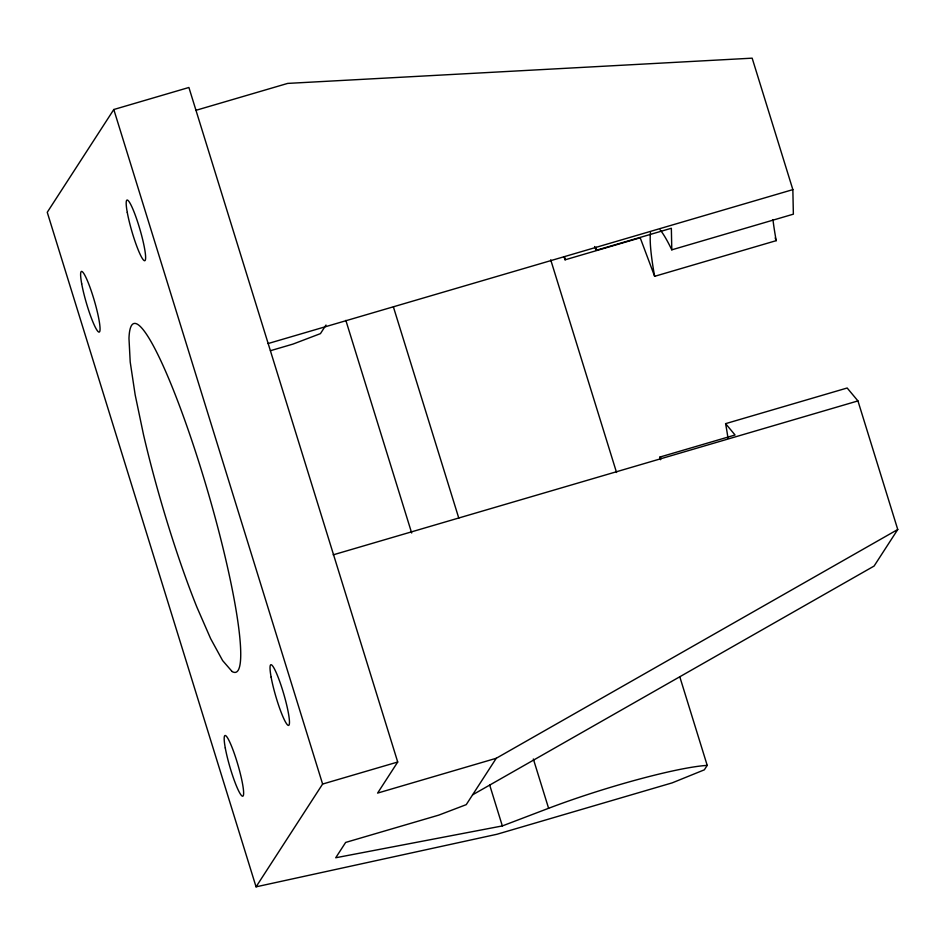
<?xml version="1.0" encoding="UTF-8"?>
<svg xmlns="http://www.w3.org/2000/svg" width="945" height="945" viewBox="0 0 945 945"><rect width="100%" height="100%" fill="white"/><g stroke="black" fill="none" stroke-linecap="round" stroke-linejoin="round"><path stroke-width="1.42" d="M727.993 438.161A129.477 17.022 73.7 0 0 725.595 423.655L847.169 388.005L857.942 400.916L897.75 529.507L496.255 758.28L377.598 793.091L397.715 762.024L188.905 87.483L113.802 109.514L47.25 212.294L256.06 886.835L496.94 834.27L672.202 782.862L704.332 769.832L707.214 765.391L679.75 676.667M325.99 325.045L320.438 333.632L292.997 344.086L270.412 350.713M256.06 886.835L322.611 784.055L397.715 762.024M496.255 758.28L466.239 804.644L438.799 815.11L345.646 842.432L335.723 857.765L502.338 825.93L548.608 808.294A116.448 12.982 -17.2 0 1 707.214 765.391M897.75 529.507L874.09 566.055L472.594 794.828M195.851 110.341L287.67 83.408L752.161 58.165L792.855 189.626L793.363 214.172L671.789 249.834A129.477 17.022 73.7 0 0 660.094 229.848M268.073 343.555L792.855 189.626M594.606 246.515L596.248 250.295L671.352 228.265L671.789 249.834M564.106 257.158L565.098 259.816L640.202 237.786L654.637 276.318L776.211 240.656A129.477 17.022 73.7 0 1 772.951 219.665M660.531 459.719L659.964 457.037L735.068 435.007L725.595 423.655M333.16 554.845L857.942 400.916M659.964 457.037L661.276 458.608M775.183 237.916L776.211 240.656M550.711 259.828L616.542 472.476M393.415 306.96L458.809 518.191M533.346 759L548.608 808.294M345.846 320.367L411.677 533.015M489.699 785.082L502.338 825.93M113.802 109.514L322.611 784.055M564.685 257.064L565.098 259.816M596.189 247.318L596.248 250.295M654.637 276.318A129.477 17.022 73.7 0 1 650.479 232.706M232.068 671.482L222.642 660.602L210.64 638.643L196.879 607.115A181.582 23.861 73.7 0 1 143.522 434.735L135.17 394.856L130.209 362.018L128.981 338.464A181.582 23.861 73.7 0 1 201.935 471.909A181.582 23.861 73.7 0 1 232.068 671.482M271.12 677.14A31.575 4.146 73.7 0 0 287.977 725.252A31.575 4.146 73.7 0 0 280.228 682.94A31.575 4.146 73.7 0 0 271.12 677.14M127.28 212.46A31.575 4.146 73.7 0 0 144.136 260.572A31.575 4.146 73.7 0 0 136.387 218.26A31.575 4.146 73.7 0 0 127.28 212.46M225.276 747.956A31.575 4.146 73.7 0 0 242.121 796.056A31.575 4.146 73.7 0 0 234.384 753.744A31.575 4.146 73.7 0 0 225.276 747.956M81.707 283.831A31.575 4.146 73.7 0 0 98.552 331.943A31.575 4.146 73.7 0 0 90.814 289.631A31.575 4.146 73.7 0 0 81.707 283.831"/></g></svg>
